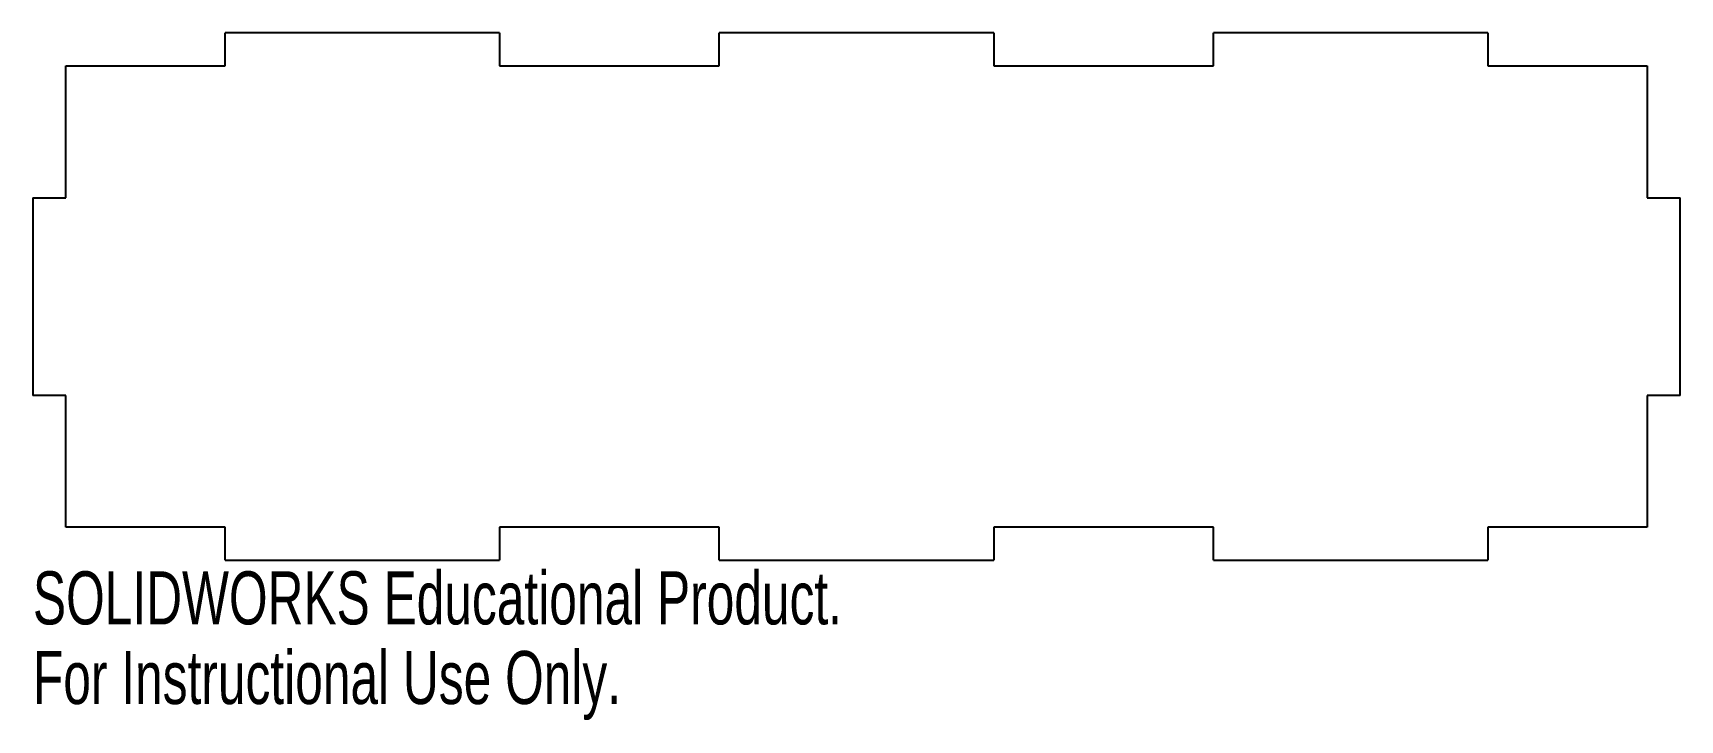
# Model space of a CAD drawing. Header units: millimetres. Extents: x 0 to 150, y -15 to 48.
import ezdxf

# ---------------------------------------------------------------- set-up
doc = ezdxf.new("R2010")
doc.units = ezdxf.units.MM
doc.styles.add('SLDTEXTSTYLE0', font='TXT', dxfattribs={"width": 0.7})

msp = doc.modelspace()

# ---------------------------------------------------------------- linework, layer by layer
at = {"color": 7, "linetype": 'Continuous', "lineweight": 25}
for p, q in [((42.5, 48), (17.5, 48)), ((17.5, 45), (17.5, 48)), ((42.5, 48), (42.5, 45)), ((87.5, 48), (62.5, 48)), ((62.5, 45), (62.5, 48)), ((87.5, 48), (87.5, 45)), ((132.5, 48), (107.5, 48)), ((107.5, 45), (107.5, 48)), ((132.5, 48), (132.5, 45)), ((3, 45), (17.5, 45)), ((3, 33), (3, 45)), ((42.5, 45), (62.5, 45)), ((87.5, 45), (107.5, 45)), ((132.5, 45), (147, 45)), ((147, 45), (147, 33)), ((0, 33), (0, 15)), ((0, 33), (3, 33)), ((147, 33), (150, 33)), ((150, 15), (150, 33)), ((3, 15), (0, 15)), ((3, 3), (3, 15)), ((147, 15), (147, 3)), ((150, 15), (147, 15)), ((17.5, 3), (3, 3)), ((17.5, 0), (17.5, 3)), ((42.5, 3), (42.5, 0)), ((62.5, 3), (42.5, 3)), ((62.5, 0), (62.5, 3)), ((87.5, 3), (87.5, 0)), ((107.5, 3), (87.5, 3)), ((107.5, 0), (107.5, 3)), ((132.5, 3), (132.5, 0)), ((147, 3), (132.5, 3)), ((17.5, 0), (42.5, 0)), ((62.5, 0), (87.5, 0)), ((107.5, 0), (132.5, 0))]:
    msp.add_line(p, q, dxfattribs=at)

# ---------------------------------------------------------------- texts
at = {"color": 7, "linetype": 'Continuous', "char_height": 4.8336, "attachment_point": 1, "style": 'SLDTEXTSTYLE0'}
for s, insert in [('SOLIDWORKS Educational Product.', (0, -1.02)), ('For Instructional Use Only.', (0, -8.27))]:
    msp.add_mtext(s, dxfattribs=dict(at, insert=insert))

doc.saveas('drawing.dxf')
